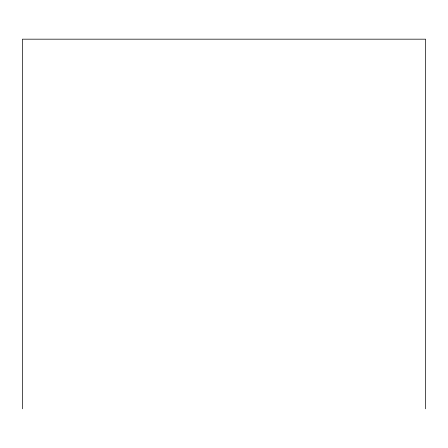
<?xml version="1.0" encoding="UTF-8"?>
<svg xmlns="http://www.w3.org/2000/svg" width="448" height="448" viewBox="0 0 448 448"><rect width="100%" height="100%" fill="white"/><g stroke="black" fill="none" stroke-linecap="round" stroke-linejoin="round"><path stroke-width="0.67" d="M425.6 408.822L425.6 39.178L22.4 39.178L22.4 408.822"/></g></svg>
